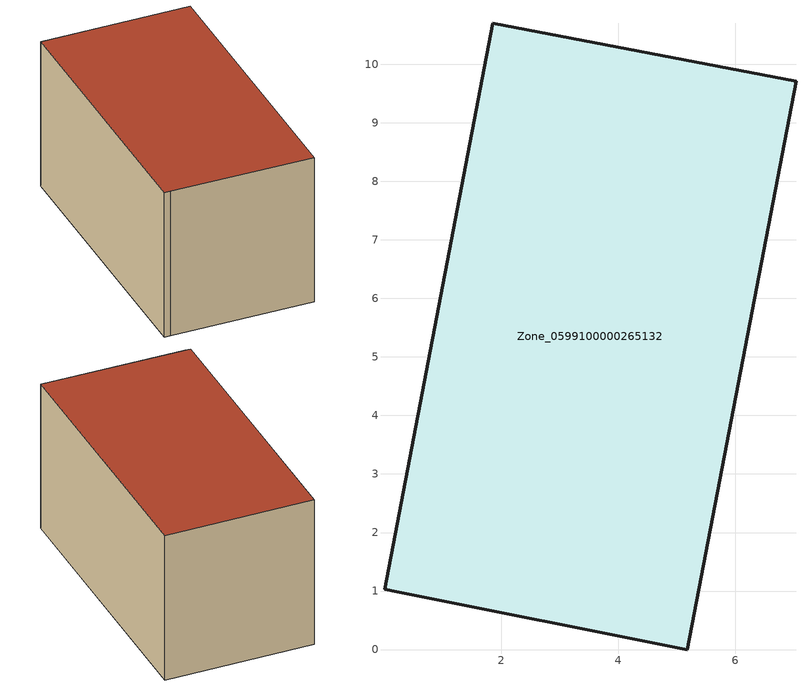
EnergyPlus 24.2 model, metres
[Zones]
Zone_0599100000265132
 floor ground (C_G): 0.01,1.03 1.86,10.7 7.04,9.71 5.18,0 0.22,0.99 z0
 wall outside (C_F): 7.04,9.71 1.86,10.7 0.01,1.03 0.22,0.99 5.18,0 7.04,9.71 z0:5.54
 roof outside (C_R): 1.86,10.7 0.01,1.03 0.22,0.99 5.18,0 7.04,9.71 z5.54
[BUILDING]
Pand.0599100000265132: North Axis=0; Terrain=City; Loads Convergence Tolerance Value=0.04; Temperature Convergence Tolerance Value=0.4; Solar Distribution=FullExterior; Maximum Number of Warmup Days=25; Minimum Number of Warmup Days=1
[Site:Location]
Rotterdam.The.Hague.AP_ZH_NLD Design_Conditions: Latitude=51.96; Longitude=4.45; Time Zone=1; Elevation=-4.5
[SITE:GROUNDTEMPERATURE:BUILDINGSURFACE]
18, 18, 18, 18, 18, 18, 18, 18, 18, 18, 18, 18
[MATERIAL] Thermal Absorptance=0.9; Solar Absorptance=0.7; Visible Absorptance=0.7
Name | Roughness | Thickness | Conductivity | Density | Specific Heat
G.TC.1946-1964 | MediumSmooth | 0.15 | 1 | 540 | 1210
F.TC.1946-1964 | Rough | 0.3 | 0.857143 | 1920 | 840
R.TC.1946-1964 | MediumRough | 0.2 | 0.235294 | 1500 | 1000
[CONSTRUCTION]
C_G: G.TC.1946-1964
C_F: F.TC.1946-1964
C_R: R.TC.1946-1964
[ZONE]
Zone_0599100000265132: Type=1; Multiplier=1; Ceiling Height=Autocalculate; Volume=Autocalculate; Floor Area=autocalculate; Part of Total Floor Area=Yes
[ZONEINFILTRATION:DESIGNFLOWRATE]
Infil_Zone_0599100000265132: Zone or ZoneList or Space or SpaceList=Zone_0599100000265132; Schedule=AlwaysOn; Design Flow Rate Calculation Method=Flow/Area; Flow Rate per Floor Area=0.003; Constant Term Coefficient=1; Temperature Term Coefficient=0; Velocity Term Coefficient=0; Velocity Squared Term Coefficient=0
[HVACTEMPLATE:ZONE:IDEALLOADSAIRSYSTEM]
Zone_0599100000265132: Maximum Heating Supply Air Temperature=50; Minimum Cooling Supply Air Temperature=13; Maximum Heating Supply Air Humidity Ratio=0.0156; Minimum Cooling Supply Air Humidity Ratio=0.0077; Heating Limit=NoLimit; Cooling Limit=NoLimit; Dehumidification Control Type=ConstantSensibleHeatRatio; Cooling Sensible Heat Ratio=0.7; Dehumidification Setpoint=60; Humidification Control Type=None; Humidification Setpoint=30; Outdoor Air Method=None; Outdoor Air Flow Rate per Person=0.00944; Outdoor Air Flow Rate per Zone Floor Area=0; Outdoor Air Flow Rate per Zone=0; Demand Controlled Ventilation Type=None; Outdoor Air Economizer Type=NoEconomizer; Heat Recovery Type=None; Sensible Heat Recovery Effectiveness=0.7; Latent Heat Recovery Effectiveness=0.65
[ZONECONTROL:THERMOSTAT]
ThermostatControl_Zone_0599100000265132: Zone or ZoneList=Zone_0599100000265132; Control Type Schedule=DualSetpointControlType; Control 1=Thermostat_Zone_0599100000265132; Temperature Difference Between Cutout And Setpoint=0
[THERMOSTATSETPOINT:DUALSETPOINT]
Thermostat_Zone_0599100000265132: Heating Setpoint Temperature Schedule=HeatingSetpoint_Zone_0599100000265132; Cooling Setpoint Temperature Schedule=CoolingSetpoint_Zone_0599100000265132
[SCHEDULE:COMPACT]
HeatingSetpoint_Zone_0599100000265132: Through: 12/31, For: AllDays, Until: 24:00, 21
CoolingSetpoint_Zone_0599100000265132: Through: 12/31, For: AllDays, Until: 24:00, 24
DualSetpointControlType: Through: 12/31, For: AllDays, Until: 24:00, 4
AlwaysOn: Through: 12/31, For: AllDays, Until: 24:00, 1
